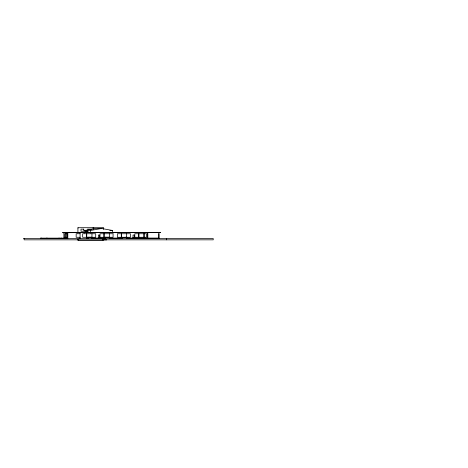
<?xml version="1.0" encoding="UTF-8"?>
<svg xmlns="http://www.w3.org/2000/svg" width="468" height="468" viewBox="0 0 468 468"><rect width="100%" height="100%" fill="white"/><g stroke="black" fill="none" stroke-linecap="round" stroke-linejoin="round"><path stroke-width="0.7" d="M80.075 232.69L80.075 238.528L80.075 238.066M84.69 233.017L84.69 230.455L95.618 228.489L101.538 228.489L112.466 230.455L112.466 232.426M84.69 230.455L90.611 230.455L101.538 228.489M77.916 227.963L78.25 227.963M103.375 227.963L103.042 228.097M87.422 229.144L91.558 229.144M109.834 230.455L112.466 230.455M80.075 233.737L76.167 233.737L76.167 237.282L80.075 237.282M109.348 237.217L105.095 237.217L105.13 238.528M126.67 237.217L122.411 237.475M64.806 237.282L65.725 237.282M66.708 237.282L67.398 237.282L67.398 233.737L64.806 233.737L64.806 238.528M86.574 237.282L82.66 237.282L82.66 233.737L95.706 233.737L95.706 237.282L86.75 237.282M103.937 237.282L100.023 237.282L100.023 233.737L113.069 233.737L113.069 237.282L104.107 237.282M121.294 237.282L117.38 237.282L117.38 233.737L130.426 233.737L130.426 237.282L121.469 237.282M138.721 237.282L134.807 237.282L134.807 233.737L146.548 233.737L146.548 237.282L138.891 237.282M86.75 238.066L88.054 238.066M91.792 238.066L98.11 238.066L98.11 238.528L98.11 237.937L100.152 238.136M99.883 238.066L104.107 238.066M109.155 238.066L121.469 238.066M126.512 238.066L132.807 238.066M134.579 238.066L158.898 238.066M64.332 238.136L40.447 238.136L40.447 238.528M98.456 238.329L100.292 238.329M133.152 238.329L134.989 238.329M23.4 238.528L213.221 238.528L213.221 239.838L24.143 239.838L24.143 238.528M103.042 239.903L106.663 239.903L106.663 239.318M103.042 240.037L103.375 240.037M166.456 238.528L166.45 239.838M158.898 232.69L158.898 238.528L158.886 233.737M147.806 232.69L147.806 238.528M147.432 232.69L147.432 238.528M144.109 233.737L144.109 238.528M143.939 233.737L143.939 238.528M138.891 233.737L138.891 238.528M138.721 233.737L138.721 238.528M134.989 238.528L134.919 238.136L133.082 237.937M134.854 238.136L132.807 237.937L132.807 238.528M134.579 237.937L134.579 238.528M134.339 237.937L134.339 235.047L133.047 235.047L133.047 237.937M133.152 238.136L133.222 238.528M126.974 238.528L126.974 237.475L122.107 237.475L122.107 238.528M126.688 233.737L126.629 238.528M122.663 237.217L122.663 238.528M122.452 237.475L122.452 238.528M121.469 233.737L121.469 238.528M121.294 233.737L121.294 238.528M113.162 232.426L113.162 233.017M109.652 238.528L109.652 237.475L104.791 237.475L104.791 238.528M109.325 233.737L109.348 238.528M105.347 237.217L105.347 238.528M104.107 233.737L104.107 238.528M103.937 233.737L103.937 238.528M103.375 229.408L103.375 227.7L77.916 227.7L77.916 233.041M103.042 239.119L103.042 240.3L77.916 240.3L77.916 239.119M100.292 238.528L100.222 238.136L98.385 238.136L98.35 235.047L99.643 235.047L99.643 237.937M98.456 238.136L98.52 238.528M93.705 227.7L93.705 229.027M93.097 227.7L93.097 229.027M92.208 238.528L92.208 237.475L87.341 237.475L87.341 238.528M91.968 233.737L91.968 238.528M91.903 238.528L91.903 237.217L87.645 237.217L87.645 238.528M90.611 230.455L90.611 232.426M90.499 232.426L90.499 233.017M87.896 237.217L87.896 238.528M86.75 233.737L86.75 238.528M86.574 233.737L86.574 238.528M78.25 239.119L78.244 240.3M67.807 232.69L67.807 238.528M66.708 233.737L66.708 238.528M65.725 233.737L65.725 238.528M63.888 232.69L63.888 238.528M61.443 238.136L61.443 238.528M61.267 238.136L61.267 238.528M59.998 238.136L59.998 238.528M59.126 238.136L59.126 238.528M58.863 238.136L58.863 238.528M47.116 238.136L47.116 238.528M46.94 238.136L46.917 238.528M46.677 238.136L46.677 238.528M41.67 238.136L41.67 238.528M41.406 238.136L41.406 238.528M40.71 238.136L40.71 238.528M83.76 229.144L80.993 229.144L80.993 231.245L83.76 231.245L83.76 229.144M85.603 231.572L85.264 231.572L85.264 232.619L85.603 232.619L85.603 231.572M86.399 231.572L85.714 231.572L85.714 232.619L86.399 232.619L86.399 231.572M87.2 231.572L86.516 231.572L86.516 232.619L87.2 232.619L87.2 231.572M87.996 231.572L87.311 231.572L87.311 232.619L87.996 232.619L87.996 231.572M160.647 232.426L62.595 232.69L160.647 232.426"/></g></svg>
